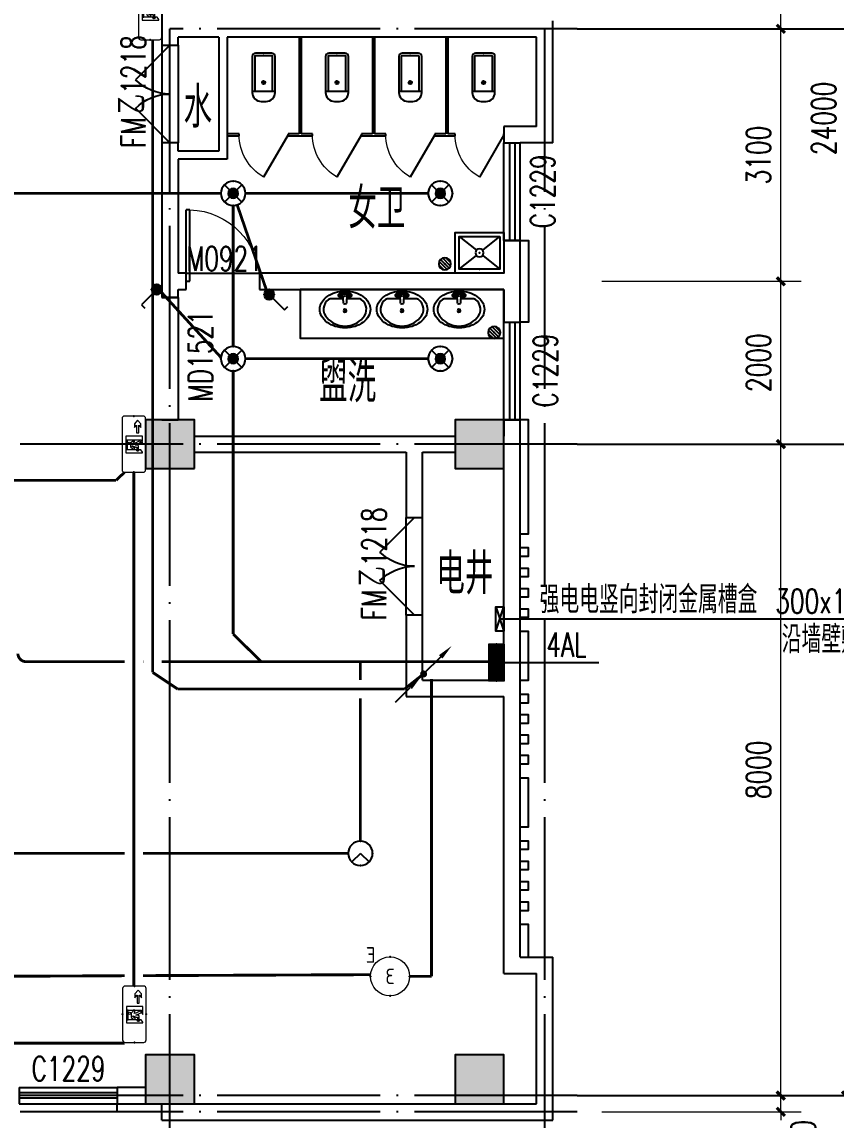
# Model space of a CAD drawing. Extents: x -124594 to 516503, y -3148 to 203159.
# Drawn here: x 310041 to 320035, y 94491 to 107976 of the extents above; entities that cross this region are included whole.
import ezdxf
from ezdxf.enums import TextEntityAlignment as Align

# ---------------------------------------------------------------- set-up
doc = ezdxf.new("R2010")
doc.units = 0
doc.header["$LTSCALE"] = 1000
doc.header["$MEASUREMENT"] = 0
doc.linetypes.add('DASH', pattern=[0.35, 0.25, -0.1])
doc.linetypes.add('DOTE', pattern=[2.42, 2, -0.2, 0.02, -0.2])
for name, color, linetype in [('AXIS', 3, 'Continuous'), ('COLUMN', 9, 'Continuous'), ('DIM-箱柜', 3, 'Continuous'), ('DOOR_FIRE', 4, 'Continuous'), ('DOOR_FIRE_TEXT', 7, 'Continuous'), ('EQUIP-消防', 3, 'Continuous'), ('EQUIP-照明', 3, 'Continuous'), ('EQUIP-箱柜', 3, 'Continuous'), ('J-AXIS-轴线', 1, 'DOTE'), ('J-DOOR-窗', 8, 'Continuous'), ('J-DOOR-门', 8, 'Continuous'), ('J-FLOR-洞口', 4, 'Continuous'), ('J-FURN-厨卫', 253, 'Continuous'), ('J-WALL-墙体', 2, 'Continuous'), ('LATRINE', 8, 'Continuous'), ('LWIRE', 4, 'Continuous'), ('PUB_HATCH', 8, 'Continuous'), ('PUB_TEXT', 7, 'Continuous'), ('TEL_LEAD', 3, 'Continuous'), ('TEL_TEXT', 7, 'Continuous'), ('WINDOW_TEXT', 7, 'Continuous'), ('WIRE-应急', 1, 'DASH'), ('WIRE-照明', 1, 'Continuous'), ('装饰柱', 7, 'Continuous')]:
    doc.layers.add(name, color=color, linetype=linetype)
doc.layers.add('建筑底图', color=8, linetype='Continuous', lineweight=5)
doc.styles.add('_TCH_DIM', font='SIMPLEX', dxfattribs={"bigfont": 'GBCBIG'})
doc.styles.add('_TCH_DIM_T3', font='SIMPLEX', dxfattribs={"width": 0.705882, "bigfont": 'GBCBIG'})
doc.styles.add('_TCH_WINDOW', font='SIMPLEX', dxfattribs={"height": 3.5, "bigfont": 'GBCBIG'})
doc.styles.add('_TEL_ATTDEF', font='GBENOR', dxfattribs={"width": 0.8, "height": 3, "bigfont": 'GBCBIG'})
doc.styles.add('_TEL_DIM', font='SIMPLEX', dxfattribs={"width": 0.8, "height": 3.5, "bigfont": 'HZTXT'})
doc.styles.add('HZ', font='simplex.shx', dxfattribs={"width": 0.7, "bigfont": 'hztxt.shx'})
doc.styles.get("Standard").update_dxf_attribs({"font": 'gbenor.shx', "bigfont": 'gbcbig.shx'})
doc.dimstyles.new('_TCH_ARCH&&100', dxfattribs={"dimtxt": 297.5, "dimasz": 100, "dimexe": 250, "dimexo": 300, "dimgap": 126.25, "dimtad": 1, "dimdec": 0, "dimzin": 0, "dimdsep": 46, "dimtxsty": '_TCH_DIM_T3', "dimblk": 'ARCHTICK', "dimcen": 0.09, "dimclrt": 7, "dimazin": 2, "dimtfac": 1, "dimtdec": 0, "dimtix": 1, "dimtmove": 2, "dimatfit": 3, "dimfxl": 1, "dimtolj": 1, "dimtzin": 0, "dimarcsym": 0})

# ---------------------------------------------------------------- blocks, each defined once
blk = doc.blocks.new('$DorLib2D$00000116')
at = {"color": 0}
for p, q in [((-0.5, 0), (-0.146, 0.354)), ((0.5, 0), (0.146, 0.354))]:
    blk.add_line(p, q, dxfattribs=at)
for centre, start, end in [((-0.5, 0), 0, 45), ((0.5, 0), 135, 180)]:
    blk.add_arc(centre, 0.5, start, end, dxfattribs=at)
blk = doc.blocks.new('_ArchTick')
at = {"color": 0, "linetype": 'ByBlock', "const_width": 0.4}
blk.add_lwpolyline([(-0.5, -0.5), (0.5, 0.5)], dxfattribs=at)
blk = doc.blocks.new('*D232')
at = {"layer": 'AXIS', "color": 0, "lineweight": -2, "transparency": 16777216}
for p, q in [((317158, 118791), (320408, 118791)), ((320158, 94791), (320158, 118791)), ((317158, 94791), (320408, 94791))]:
    blk.add_line(p, q, dxfattribs=at)
at = {"layer": 'Defpoints', "color": 0, "transparency": 16777216}
for p in [(316858, 118791), (320158, 118791), (316858, 94791)]:
    blk.add_point(p, dxfattribs=at)
at = {"layer": 'AXIS', "color": 0, "lineweight": -2, "transparency": 16777216, "xscale": 100, "yscale": 100, "zscale": 100}
for p, rotation in [((320158, 118791), 90), ((320158, 94791), 270)]:
    blk.add_blockref('_ArchTick', p, dxfattribs=dict(at, rotation=rotation))
at = {"layer": 'AXIS', "color": 7, "transparency": 16777216, "insert": (319883, 106791), "char_height": 297.5, "attachment_point": 5, "rotation": 90, "style": '_TCH_DIM_T3'}
blk.add_mtext('\\A1;24000', dxfattribs=at)
blk = doc.blocks.new('*D233')
at = {"layer": 'AXIS', "color": 0, "lineweight": -2, "transparency": 16777216}
for p, q in [((319358, 94791), (319358, 94891)), ((317158, 94791), (319608, 94791)), ((319358, 94591), (319358, 94791)), ((317158, 94591), (319608, 94591)), ((319358, 94591), (319358, 94491))]:
    blk.add_line(p, q, dxfattribs=at)
at = {"layer": 'Defpoints', "color": 0, "transparency": 16777216}
for p in [(316858, 94791), (319358, 94791), (316858, 94591)]:
    blk.add_point(p, dxfattribs=at)
at = {"layer": 'AXIS', "color": 0, "lineweight": -2, "transparency": 16777216, "xscale": 100, "yscale": 100, "zscale": 100}
for p, rotation in [((319358, 94791), 270), ((319358, 94591), 90)]:
    blk.add_blockref('_ArchTick', p, dxfattribs=dict(at, rotation=rotation))
at = {"layer": 'AXIS', "color": 7, "transparency": 16777216, "insert": (319633, 94221), "char_height": 297.5, "attachment_point": 5, "rotation": 90, "style": '_TCH_DIM_T3'}
blk.add_mtext('\\A1;200', dxfattribs=at)
blk = doc.blocks.new('*D234')
at = {"layer": 'AXIS', "color": 0, "lineweight": -2, "transparency": 16777216}
for p, q in [((317158, 102791), (319608, 102791)), ((319358, 94791), (319358, 102791)), ((317158, 94791), (319608, 94791))]:
    blk.add_line(p, q, dxfattribs=at)
at = {"layer": 'Defpoints', "color": 0, "transparency": 16777216}
for p in [(316858, 102791), (319358, 102791), (316858, 94791)]:
    blk.add_point(p, dxfattribs=at)
at = {"layer": 'AXIS', "color": 0, "lineweight": -2, "transparency": 16777216, "xscale": 100, "yscale": 100, "zscale": 100}
for p, rotation in [((319358, 102791), 90), ((319358, 94791), 270)]:
    blk.add_blockref('_ArchTick', p, dxfattribs=dict(at, rotation=rotation))
at = {"layer": 'AXIS', "color": 7, "transparency": 16777216, "insert": (319083, 98791), "char_height": 297.5, "attachment_point": 5, "rotation": 90, "style": '_TCH_DIM_T3'}
blk.add_mtext('\\A1;8000', dxfattribs=at)
blk = doc.blocks.new('*D235')
at = {"layer": 'AXIS', "color": 0, "lineweight": -2, "transparency": 16777216}
for p, q in [((317158, 104791), (319608, 104791)), ((319358, 102791), (319358, 104791)), ((317158, 102791), (319608, 102791))]:
    blk.add_line(p, q, dxfattribs=at)
at = {"layer": 'Defpoints', "color": 0, "transparency": 16777216}
for p in [(316858, 104791), (319358, 104791), (316858, 102791)]:
    blk.add_point(p, dxfattribs=at)
at = {"layer": 'AXIS', "color": 0, "lineweight": -2, "transparency": 16777216, "xscale": 100, "yscale": 100, "zscale": 100}
for p, rotation in [((319358, 104791), 90), ((319358, 102791), 270)]:
    blk.add_blockref('_ArchTick', p, dxfattribs=dict(at, rotation=rotation))
at = {"layer": 'AXIS', "color": 7, "transparency": 16777216, "insert": (319083, 103791), "char_height": 297.5, "attachment_point": 5, "rotation": 90, "style": '_TCH_DIM_T3'}
blk.add_mtext('\\A1;2000', dxfattribs=at)
blk = doc.blocks.new('*D236')
at = {"layer": 'AXIS', "color": 0, "lineweight": -2, "transparency": 16777216}
for p, q in [((317158, 107891), (319608, 107891)), ((319358, 104791), (319358, 107891)), ((317158, 104791), (319608, 104791))]:
    blk.add_line(p, q, dxfattribs=at)
at = {"layer": 'Defpoints', "color": 0, "transparency": 16777216}
for p in [(316858, 107891), (319358, 107891), (316858, 104791)]:
    blk.add_point(p, dxfattribs=at)
at = {"layer": 'AXIS', "color": 0, "lineweight": -2, "transparency": 16777216, "xscale": 100, "yscale": 100, "zscale": 100}
for p, rotation in [((319358, 107891), 90), ((319358, 104791), 270)]:
    blk.add_blockref('_ArchTick', p, dxfattribs=dict(at, rotation=rotation))
at = {"layer": 'AXIS', "color": 7, "transparency": 16777216, "insert": (319083, 106341), "char_height": 297.5, "attachment_point": 5, "rotation": 90, "style": '_TCH_DIM_T3'}
blk.add_mtext('\\A1;3100', dxfattribs=at)
blk = doc.blocks.new('*D237')
at = {"layer": 'AXIS', "color": 0, "lineweight": -2, "transparency": 16777216}
for p, q in [((317158, 110791), (319608, 110791)), ((319358, 107891), (319358, 110791)), ((317158, 107891), (319608, 107891))]:
    blk.add_line(p, q, dxfattribs=at)
at = {"layer": 'Defpoints', "color": 0, "transparency": 16777216}
for p in [(316858, 110791), (319358, 110791), (316858, 107891)]:
    blk.add_point(p, dxfattribs=at)
at = {"layer": 'AXIS', "color": 0, "lineweight": -2, "transparency": 16777216, "xscale": 100, "yscale": 100, "zscale": 100}
for p, rotation in [((319358, 110791), 90), ((319358, 107891), 270)]:
    blk.add_blockref('_ArchTick', p, dxfattribs=dict(at, rotation=rotation))
at = {"layer": 'AXIS', "color": 7, "transparency": 16777216, "insert": (319083, 109341), "char_height": 297.5, "attachment_point": 5, "rotation": 90, "style": '_TCH_DIM_T3'}
blk.add_mtext('\\A1;2900', dxfattribs=at)
blk = doc.blocks.new('$TCHSYS$WIN2D')
for p, q in [((-0.5, 0.5), (0.5, 0.5)), ((-0.5, 0.5), (-0.5, -0.5)), ((0.5, 0.5), (0.5, -0.5)), ((0.5, 0.167), (-0.5, 0.167)), ((0.5, -0.167), (-0.5, -0.167)), ((-0.5, -0.5), (0.5, -0.5))]:
    blk.add_line(p, q)
blk = doc.blocks.new('$DorLib2D$00000001')
for p, q in [((0.45, 0.975), (0.5, 0.975)), ((0.45, 0), (0.45, 0.975)), ((0.5, 0), (0.5, 0.975)), ((0.5, 0), (0.45, 0))]:
    blk.add_line(p, q)
at = {"lineweight": 13}
blk.add_arc((0.475, 0), 0.975, 91.4693, 180, dxfattribs=at)
blk = doc.blocks.new('$lvtry$00000196')
at = {"color": 0}
for points in [[(219, -385, 0.106486), (289, -308, 0.130324), (310, -225, 0.130324), (289, -143, 0.106486), (219, -66, 0.084172), (123, -18, 0.073176), (0, 0, 0.073176), (-123, -18, 0.084172), (-219, -66, 0.106486), (-289, -143, 0.130324), (-310, -225, 0.130324), (-289, -308, 0.106486), (-219, -385, 0.084172), (-123, -433, 0.073176), (0, -451, 0.073176), (123, -433, 0.084172)], [(-22, -44), (-17, -142, 1), (21, -142), (26, -44, 0.493794)]]:
    blk.add_lwpolyline(points, format="xyb", close=True, dxfattribs=at)
for points in [[(-218, -329, -0.467303), (-199, -103, -0.154885), (-179, -96), (-17, -96, -0.154885)], [(21, -96), (183, -96, -0.154885), (203, -103, -0.467303), (222, -329, -0.210278), (2, -430, -0.210278), (-218, -329, -0.467303)]]:
    blk.add_lwpolyline(points, format="xyb", dxfattribs=at)
for points in [[(-52, -25), (56, -25)], [(-52, -78), (-20, -78)], [(24, -78), (56, -78)]]:
    blk.add_lwpolyline(points, dxfattribs=at)
for centre, radius in [((-52, -52), 19.4), ((-52, -52), 12.6), ((56, -52), 19.4), ((56, -52), 12.6), ((2, -241), 19.7), ((2, -241), 14.7)]:
    blk.add_circle(centre, radius, dxfattribs=at)
for centre, start, end in [((-52, -52), 90, 270), ((56, -52), 270, 90)]:
    blk.add_arc(centre, 26.5, start, end, dxfattribs=at)
for p in [(2, -62), (2, -241)]:
    blk.add_point(p, dxfattribs=at)
blk = doc.blocks.new('$lvtry$00000171')
for p, q in [((-74, 11), (-11, 74)), ((-70, -27), (27, 70)), ((-53, -53), (53, 53)), ((-27, -70), (70, 27)), ((11, -74), (74, -11))]:
    blk.add_line(p, q)
blk.add_circle((0, 0), 75)
blk.add_point((0, 0))
blk = doc.blocks.new('$lvtry$00000191')
at = {"color": 0}
for p, q in [((-250, -50, 0), (-39, -219, 0)), ((39, -219, 0), (250, -50, 0)), ((-250, -450, 0), (-39, -281, 0)), ((39, -281, 0), (250, -450, 0))]:
    blk.add_line(p, q, dxfattribs=at)
at = {"color": 0, "elevation": 0}
for points in [[(300, -500), (300, 0), (-300, 0), (-300, -500)], [(250, -450), (250, -50), (-250, -50), (-250, -450)]]:
    blk.add_lwpolyline(points, close=True, dxfattribs=at)
at = {"color": 0}
blk.add_circle((0, -250, 0), 50, dxfattribs=at)
for p in [(0, -50, 0), (0, -250, 0)]:
    blk.add_point(p, dxfattribs=at)
blk = doc.blocks.new('_FZH')
blk.add_lwpolyline([(-0.5, -0.5), (0.5, -0.5), (0.5, 0.5), (-0.5, 0.5)], close=True)
at = {"layer": 'PUB_HATCH'}
blk.add_solid([(-0.5, -0.5), (0.5, -0.5), (-0.5, 0.5), (0.5, 0.5)], dxfattribs=at)
blk = doc.blocks.new('$lvtry$00000202')
at = {"color": 0}
for p, q in [((-110, -40, 0), (-110, -470, 0)), ((100, -30, 0), (-100, -30, 0)), ((110, -470, 0), (110, -40, 0)), ((140, -470, 0), (-140, -470, 0))]:
    blk.add_line(p, q, dxfattribs=at)
at = {"color": 0, "elevation": 0}
blk.add_lwpolyline([(140, -40, 0.414214), (100, 0), (-100, 0, 0.414214), (-140, -40), (-140, -480, 0.414214), (-30, -590), (30, -590, 0.414214), (140, -480)], format="xyb", close=True, dxfattribs=at)
at = {"color": 0}
blk.add_circle((0, -359, 0), 20, dxfattribs=at)
for centre, start, end in [((-100, -40, 0), 90, 180), ((100, -40, 0), 0, 90)]:
    blk.add_arc(centre, 10, start, end, dxfattribs=at)
for p in [(0, 0, 0), (0, -359, 0)]:
    blk.add_point(p, dxfattribs=at)
blk = doc.blocks.new('$TCHSYS$APDOOR2D')
blk.add_line((0.5, 0), (0, 0.866))
at = {"lineweight": 13}
blk.add_arc((0.5, 0), 1, 120, 180, dxfattribs=at)
blk = doc.blocks.new('竖向桥架')
for p, q in [((422322, -268675), (422622, -268775)), ((422622, -268675), (422322, -268775))]:
    blk.add_line(p, q)
blk.add_lwpolyline([(422322, -268775), (422622, -268775), (422622, -268675), (422322, -268675)], close=True)
blk = doc.blocks.new('*X21')
at = {"color": 0}
for p, q in [((-250, 33), (-83, 200)), ((-250, 68), (-118, 200)), ((-250, 104), (-154, 200)), ((-250, 139), (-189, 200)), ((-250, 174), (-224, 200)), ((-247, 0), (-47, 200)), ((-212, 0), (-12, 200)), ((-177, 0), (23, 200)), ((-141, 0), (59, 200)), ((-106, 0), (94, 200)), ((-71, 0), (129, 200)), ((-35, 0), (165, 200)), ((0, 0), (200, 200)), ((35, 0), (235, 200)), ((71, 0), (250, 179)), ((106, 0), (250, 144)), ((141, 0), (250, 109)), ((177, 0), (250, 73)), ((212, 0), (250, 38)), ((247, 0), (250, 3))]:
    blk.add_line(p, q, dxfattribs=at)
blk = doc.blocks.new('$equip$00002943')
for p, q in [((-0.75, 0.6), (-0.75, 0)), ((0.75, 0.6), (-0.75, 0.6)), ((0.75, 0), (0.75, 0.6)), ((-0.75, 0), (0.75, 0))]:
    blk.add_line(p, q)
for points, const_width in [([(-0.75, 0.3), (0.75, 0.3)], 0.6), ([(-0.75, 0.6), (-0.75, 0), (0.75, 0), (0.75, 0.6), (-0.75, 0.6), (-0.75, 0)], 0.0667)]:
    blk.add_lwpolyline(points, dxfattribs=dict(const_width=const_width))
for p in [(0, 0.6), (-0.75, 0.3), (0, 0), (0.75, 0.3)]:
    blk.add_point(p)
at = {"xscale": 0.00300000000061118, "yscale": 0.00300000000061118, "zscale": 0.00300000000061118}
blk.add_blockref('*X21', (0, 0), dxfattribs=at)
at = {"color": 7, "style": '_TEL_DIM', "flags": 1}
for tag in ['A', 'REMARK']:
    blk.add_attdef(tag, text='', height=0.00002, dxfattribs=at).set_placement((0, 0), align=Align.MIDDLE_CENTER)
blk = doc.blocks.new('$equip_U$00000139(cyquan-PC)')
at = {"lineweight": 0}
blk.add_lwpolyline([(-0.5, 0, 1), (0.5, 0, 1), (-0.5, 0, 0.911406)], format="xyb", dxfattribs=at)
for p in [(0, 0.5), (-0.5, 0), (0.5, 0), (0, -0.5)]:
    blk.add_point(p)
at = {"color": 7, "lineweight": 0, "style": '_TEL_DIM'}
blk.add_attdef('E', text='', height=0.4, dxfattribs=at).set_placement((0.497, 0.549), align=Align.MIDDLE_CENTER)
at = {"color": 7, "style": '_TEL_DIM'}
blk.add_attdef('$TEXT$', text='', height=0.4, dxfattribs=at).set_placement((0, 0), align=Align.MIDDLE_CENTER)
at = {"color": 7, "style": '_TEL_DIM', "flags": 1}
for tag in ['A', 'REMARK']:
    blk.add_attdef(tag, text='', height=0.00002, dxfattribs=at).set_placement((0, 0), align=Align.MIDDLE_CENTER)
blk = doc.blocks.new('$equip_U$00000081(OW7S4Z35Z8O8O2W)')
ref = blk.add_blockref('$equip_U$00000139(cyquan-PC)', (0, 0), dxfattribs=dict(xscale=1.59999999999984, yscale=1.59999999999984, zscale=1.59999999999984))
ref.add_attrib('E', 'E', dxfattribs={"color": 7, "lineweight": 0, "height": 0.64, "style": '_TEL_ATTDEF'}).set_placement((0.796, 0.878), align=Align.MIDDLE_CENTER)
ref.add_attrib('$TEXT$', '3', dxfattribs={"color": 7, "height": 0.64, "style": '_TEL_ATTDEF'}).set_placement((0, 0), align=Align.MIDDLE_CENTER)
at = {"color": 7, "style": '_TEL_DIM', "flags": 1}
blk.add_attdef('A', text='', height=0.0000333, dxfattribs=at).set_placement((0, 0), align=Align.MIDDLE_CENTER)
blk = doc.blocks.new('$equip_U$00000090(cyquan-PC)')
at = {"lineweight": 0}
blk.add_lwpolyline([(-0.658, 0), (0.658, 0, 0.414214), (0.72, 0.062), (0.72, 0.538, 0.414213), (0.658, 0.6), (-0.658, 0.6, 0.414214), (-0.72, 0.538, 0), (-0.72, 0.062, 0.414245), (-0.658, 0, 18481.445439)], format="xyb", dxfattribs=at)
for points in [[(-0.22, 0.08), (-0.204, 0.08), (-0.145, 0.122), (-0.145, 0.172), (-0.153, 0.172, -1), (-0.153, 0.231), (-0.145, 0.231), (-0.145, 0.499, 0.414214), (-0.147, 0.501), (-0.22, 0.501)], [(0.104, 0.325, 0.414214), (0.102, 0.327), (0.075, 0.327), (0.034, 0.375, 0.221695), (0.018, 0.383), (-0.073, 0.383, 0.235469), (-0.08, 0.379), (-0.132, 0.31, 1), (-0.098, 0.286), (-0.057, 0.341), (-0.046, 0.341, -0.542956), (-0.042, 0.335), (-0.07, 0.271, 0.096289), (-0.073, 0.258), (-0.074, 0.223), (-0.153, 0.223, 1), (-0.153, 0.181), (-0.05, 0.181, 0.404026), (-0.029, 0.201), (-0.027, 0.258, -0.774283), (-0.023, 0.259), (0.039, 0.138, 1), (0.08, 0.159), (0.019, 0.279), (0.031, 0.308, -0.554309), (0.038, 0.309), (0.057, 0.287, 0.221695), (0.062, 0.285), (0.102, 0.285, 0.414214), (0.104, 0.287)], [(0.102, 0.459, 0.414214), (0.104, 0.461), (0.104, 0.499, 0.414214), (0.102, 0.501), (-0.138, 0.501, 0.414214), (-0.14, 0.499), (-0.14, 0.461, 0.414214), (-0.138, 0.459)], [(0.108, 0.499), (0.108, 0.122), (0.066, 0.08), (0.201, 0.08), (0.201, 0.501), (0.11, 0.501, 0.414214)], [(0.519, 0.119), (0.618, 0.201), (0.519, 0.284), (0.423, 0.284), (0.484, 0.233, -0.700208), (0.483, 0.229), (0.287, 0.229), (0.287, 0.174), (0.483, 0.174, -0.700208), (0.484, 0.17), (0.423, 0.119)], [(-0.01, 0.08), (0.055, 0.08, 0.912194), (0.025, 0.109)]]:
    blk.add_lwpolyline(points, format="xyb", close=True, dxfattribs=at)
blk.add_circle((0.024, 0.421), 0.0295, dxfattribs=at)
for p in [(0, 0.6), (-0.72, 0.3), (0.72, 0.3), (0, 0)]:
    blk.add_point(p)
at = {"color": 7, "style": '_TEL_DIM', "flags": 1}
for tag in ['A', 'REMARK']:
    blk.add_attdef(tag, text='', height=0.00002, dxfattribs=at).set_placement((0, 0), align=Align.MIDDLE_CENTER)
blk = doc.blocks.new('$equip_U$00000079(OW7S4Z35Z8O8O2W)')
at = {"xscale": -1.59999999999984, "yscale": 1.59999999999984, "zscale": 1.59999999999984}
blk.add_blockref('$equip_U$00000090(cyquan-PC)', (0, 0), dxfattribs=at)
at = {"color": 7, "style": '_TEL_DIM', "flags": 1}
blk.add_attdef('A', text='', height=0.0000333, dxfattribs=at).set_placement((0, 0), align=Align.MIDDLE_CENTER)
blk = doc.blocks.new('$equip$00002828')
for p, q in [((0.354, 0.354), (-0.354, -0.354)), ((-0.354, 0.354), (0.354, -0.354))]:
    blk.add_line(p, q)
at = {"const_width": 0.0667}
blk.add_lwpolyline([(0.5, 0, -1), (-0.5, 0, -1), (0.5, 0, 1)], format="xyb", dxfattribs=at)
for radius in [0.5, 0.2]:
    blk.add_circle((0, 0), radius)
for p in [(0, 0.5), (-0.5, 0), (0.5, 0), (0, -0.5)]:
    blk.add_point(p)
for points in [[(-0.173, 0.1), (0.173, 0.1), (-0.2, 0), (0.2, 0)], [(-0.173, -0.1), (0.173, -0.1), (-0.2, 0), (0.2, 0)], [(-0.1, 0.173), (0.1, 0.173), (-0.173, 0.1), (0.173, 0.1)], [(0, 0.2), (0, 0.2), (-0.1, 0.173), (0.1, 0.173)], [(-0.1, -0.173), (0.1, -0.173), (-0.173, -0.1), (0.173, -0.1)], [(0, -0.2), (0, -0.2), (-0.1, -0.173), (0.1, -0.173)]]:
    blk.add_solid(points)
at = {"color": 7, "style": '_TEL_DIM', "flags": 1}
for tag in ['A', 'REMARK']:
    blk.add_attdef(tag, text='', height=0.00002, dxfattribs=at).set_placement((0, 0), align=Align.MIDDLE_CENTER)
blk = doc.blocks.new('$equip$00001962')
for p, q in [((0.147, 0.356), (0.625, 0.833)), ((0.625, 0.833), (0.766, 0.692))]:
    blk.add_line(p, q)
blk.add_circle((0, 0.208), 0.208)
for p in [(-0.208, 0.208), (0, 0.417), (0, 0), (0.208, 0.208)]:
    blk.add_point(p)
for points in [[(-0.18, 0.313), (0.18, 0.313), (-0.208, 0.208), (0.208, 0.208)], [(-0.18, 0.104), (0.18, 0.104), (-0.208, 0.208), (0.208, 0.208)], [(-0.104, 0.389), (0.104, 0.389), (-0.18, 0.313), (0.18, 0.313)], [(-0.104, 0.028), (0.104, 0.028), (-0.18, 0.104), (0.18, 0.104)], [(0, 0.417), (0, 0.417), (-0.104, 0.389), (0.104, 0.389)], [(0, 0), (0, 0), (-0.104, 0.028), (0.104, 0.028)]]:
    blk.add_solid(points)
at = {"layer": 'TEL_TEXT', "style": '_TEL_DIM', "flags": 1}
blk.add_attdef('A', text='', height=0.00002, dxfattribs=at).set_placement((0, 0), align=Align.MIDDLE_CENTER)
blk = doc.blocks.new('$equip$00002831')
for q in [(-0.354, -0.354), (0.354, -0.354)]:
    blk.add_line((0, 0), q)
at = {"const_width": 0.0667}
blk.add_lwpolyline([(0.5, 0, 1), (-0.5, 0, 1), (0.5, 0, -2.700563)], format="xyb", dxfattribs=at)
blk.add_circle((0, 0), 0.5)
for p in [(0, 0.5), (-0.5, 0), (0.5, 0), (0, -0.5)]:
    blk.add_point(p)
at = {"color": 7, "style": '_TEL_DIM', "flags": 1}
for tag in ['A', 'REMARK']:
    blk.add_attdef(tag, text='', height=0.00002, dxfattribs=at).set_placement((0, 0), align=Align.MIDDLE_CENTER)
blk = doc.blocks.new('$TelecSys$00000081')
for p, q in [((0.104, 0.104), (0.104, 0.104)), ((-0.104, -0.104), (-0.104, -0.104)), ((-1.15, -1.15), (-0.55, -0.55))]:
    blk.add_line(p, q)
at = {"const_width": 0.142}
blk.add_lwpolyline([(0.071, 0, 1), (-0.071, 0, 1)], format="xyb", close=True, dxfattribs=at)
blk.add_solid([(-0.62, -0.48), (-0.48, -0.62), (-0.1, -0.1)])
at = {"width": 0.8, "flags": 9}
blk.add_attdef('A', (0, 0), '', height=0.00002, rotation=180, dxfattribs=at)
blk = doc.blocks.new('$TelecSys$00000079')
for p, q in [((0.7, 0.7), (0, 0)), ((0.104, 0.104), (0.104, 0.104)), ((-0.104, -0.104), (-0.104, -0.104))]:
    blk.add_line(p, q)
at = {"const_width": 0.142}
blk.add_lwpolyline([(-0.071, 0, 1), (0.071, 0, 1)], format="xyb", close=True, dxfattribs=at)
blk.add_solid([(0.63, 0.77), (0.77, 0.63), (1.15, 1.15)])
at = {"width": 0.8, "flags": 9}
blk.add_attdef('A', (0, 0), '', height=0.00002, dxfattribs=at)
blk = doc.blocks.new('HASGGEWS')
at = {"layer": 'AXIS', "color": 8}
for p, q in [((316858.3, 107890.8), (320858.3, 107890.8)), ((316858.3, 102790.8), (320858.3, 102790.8)), ((316858.3, 94790.8), (320858.3, 94790.8))]:
    blk.add_line(p, q, dxfattribs=at)
at = {"layer": 'DOOR_FIRE', "color": 8}
for p, q in [((314758.3, 100690.8, 300), (314758.3, 101890.8, 300)), ((314958.3, 100690.8, 300), (314958.3, 101890.8, 300))]:
    blk.add_line(p, q, dxfattribs=at)
at = {"layer": 'J-AXIS-轴线', "color": 8}
for p, q in [((311858.3, 93790.8), (311858.3, 119790.8)), ((316858.3, 107890.8), (311858.3, 107890.8)), ((316458.3, 93790.8), (316458.3, 107890.8)), ((316858.3, 102790.8), (268358.3, 102790.8)), ((316858.3, 94790.8), (268358.3, 94790.8)), ((316858.3, 94590.8), (268358.3, 94590.8))]:
    blk.add_line(p, q, dxfattribs=at)
at = {"layer": 'J-DOOR-窗', "color": 8}
for p, q in [((311758.3, 107690.8, 300), (311758.3, 106490.8, 300)), ((311958.3, 107690.8, 300), (311958.3, 106490.8, 300))]:
    blk.add_line(p, q, dxfattribs=at)
at = {"layer": 'J-DOOR-门', "color": 8}
blk.add_line((312058.3, 104890.8), (312958.3, 104890.8), dxfattribs=at)
at = {"layer": 'J-FLOR-洞口', "color": 8, "linetype": 'DASH'}
for p, q in [((311958.3, 104590.8), (311758.3, 104590.8)), ((311758.3, 103090.8), (311958.3, 103090.8))]:
    blk.add_line(p, q, dxfattribs=at)
at = {"layer": 'J-FLOR-洞口', "color": 8}
blk.add_line((311958.3, 104590.8), (311958.3, 103090.8), dxfattribs=at)
at = {"layer": 'J-FURN-厨卫', "color": 8}
blk.add_lwpolyline([(315958.3, 104690.8), (313458.3, 104690.8), (313458.3, 104090.8), (315958.3, 104090.8)], close=True, dxfattribs=at)
at = {"layer": 'J-WALL-墙体', "color": 8}
for p, q in [((311758.3, 108315.8), (311758.3, 107890.8)), ((311758.3, 107890.8), (311758.3, 107690.8)), ((316558.3, 106490.8), (316558.3, 107990.8)), ((311958.3, 107690.8), (311958.3, 107790.8)), ((312458.3, 107790.8), (311958.3, 107790.8)), ((312458.3, 107790.8), (312458.3, 106390.8)), ((316058.3, 107790.8), (312558.3, 107790.8)), ((312558.3, 107790.8), (312558.3, 106290.8)), ((316358.3, 107790.8), (316058.3, 107790.8)), ((316358.3, 106690.8), (316358.3, 107790.8)), ((311758.3, 107690.8), (311958.3, 107690.8)), ((316358.3, 106690.8), (315958.3, 106690.8)), ((315958.3, 106690.8), (315958.3, 106490.8)), ((311958.3, 106490.8), (311758.3, 106490.8)), ((311758.3, 106490.8), (311758.3, 106390.8)), ((311958.3, 106390.8), (311958.3, 106490.8)), ((315958.3, 106490.8), (316158.3, 106490.8)), ((316558.3, 106490.8), (316158.3, 106490.8)), ((311758.3, 106390.8), (311758.3, 104790.8)), ((312458.3, 106390.8), (311958.3, 106390.8)), ((312558.3, 106290.8), (311958.3, 106290.8)), ((311958.3, 106290.8), (311958.3, 104890.8)), ((316158.3, 105290.8), (315958.3, 105290.8)), ((315958.3, 105290.8), (315958.3, 104890.8)), ((316158.3, 104790.8), (316158.3, 105290.8)), ((311758.3, 104790.8), (311758.3, 104590.8)), ((312058.3, 104890.8), (311958.3, 104890.8)), ((312058.3, 104690.8), (312058.3, 104890.8)), ((315958.3, 104890.8), (312958.3, 104890.8)), ((312958.3, 104890.8), (312958.3, 104690.8)), ((316158.3, 104290.8), (316158.3, 104790.8)), ((311958.3, 104690.8), (312058.3, 104690.8)), ((311958.3, 104590.8), (311958.3, 104690.8)), ((312958.3, 104690.8), (315958.3, 104690.8)), ((315958.3, 104690.8), (315958.3, 104290.8)), ((311758.3, 104590.8), (311958.3, 104590.8)), ((315958.3, 104290.8), (316158.3, 104290.8)), ((316158.3, 103090.8), (315958.3, 103090.8)), ((315958.3, 103090.8), (315958.3, 102890.8)), ((316158.3, 102790.8), (316158.3, 103090.8)), ((312158.3, 102890.8), (314858.3, 102890.8)), ((314858.3, 102890.8), (315358.3, 102890.8)), ((316158.3, 99790.8), (316158.3, 102790.8)), ((312158.3, 102690.8), (314758.3, 102690.8)), ((314758.3, 102690.8), (314758.3, 101890.8)), ((314958.3, 101890.8), (314958.3, 102690.8)), ((314958.3, 102690.8), (315358.3, 102690.8)), ((315958.3, 99890.8), (315958.3, 102690.8)), ((314758.3, 101890.8), (314958.3, 101890.8)), ((314958.3, 100690.8), (314758.3, 100690.8)), ((314758.3, 100690.8), (314758.3, 99690.8)), ((314958.3, 99890.8), (314958.3, 100690.8)), ((314958.3, 99890.8), (315958.3, 99890.8)), ((316158.3, 96490.8), (316158.3, 99790.8)), ((314758.3, 99690.8), (315958.3, 99690.8)), ((315958.3, 96290.8), (315958.3, 99690.8)), ((316158.3, 96490.8), (316558.3, 96490.8)), ((316558.3, 94490.8), (316558.3, 96490.8)), ((315958.3, 96290.8), (316358.3, 96290.8)), ((316358.3, 94690.8), (316358.3, 96290.8)), ((311558.3, 94890.8), (311208.3, 94890.8)), ((311208.3, 94890.8), (311208.3, 94690.8)), ((311208.3, 94690.8), (311558.3, 94690.8)), ((311758.3, 94490.8), (311758.3, 94690.8)), ((311958.3, 94690.8), (316358.3, 94690.8)), ((311758.3, 94490.8), (316558.3, 94490.8))]:
    blk.add_line(p, q, dxfattribs=at)
at = {"layer": 'LATRINE', "color": 8}
for p, q in [((313445.8, 107790.8), (313445.8, 106603.3)), ((313470.8, 107790.8), (313445.8, 107790.8)), ((313470.8, 107790.8), (313470.8, 106603.3)), ((314345.8, 107790.8), (314345.8, 106603.3)), ((314370.8, 107790.8), (314345.8, 107790.8)), ((314370.8, 107790.8), (314370.8, 106603.3)), ((315245.8, 107790.8), (315245.8, 106603.3)), ((315270.8, 107790.8), (315245.8, 107790.8)), ((315270.8, 107790.8), (315270.8, 106603.3)), ((312708.3, 106603.3), (312558.3, 106603.3)), ((312558.3, 106603.3), (312558.3, 106578.3)), ((312558.3, 106578.3), (312708.3, 106578.3)), ((312708.3, 106578.3), (312708.3, 106603.3)), ((313445.8, 106603.3), (313308.3, 106603.3)), ((313308.3, 106603.3), (313308.3, 106578.3)), ((313308.3, 106578.3), (313458.3, 106578.3)), ((313458.3, 106578.3), (313608.3, 106578.3)), ((313608.3, 106603.3), (313470.8, 106603.3)), ((313608.3, 106578.3), (313608.3, 106603.3)), ((314345.8, 106603.3), (314208.3, 106603.3)), ((314208.3, 106603.3), (314208.3, 106578.3)), ((314208.3, 106578.3), (314358.3, 106578.3)), ((314358.3, 106578.3), (314508.3, 106578.3)), ((314508.3, 106603.3), (314370.8, 106603.3)), ((314508.3, 106578.3), (314508.3, 106603.3)), ((315245.8, 106603.3), (315108.3, 106603.3)), ((315108.3, 106603.3), (315108.3, 106578.3)), ((315108.3, 106578.3), (315258.3, 106578.3)), ((315258.3, 106578.3), (315358.3, 106578.3)), ((315358.3, 106603.3), (315270.8, 106603.3)), ((315358.3, 106578.3), (315358.3, 106603.3)), ((315958.3, 106578.3), (315958.3, 106603.3))]:
    blk.add_line(p, q, dxfattribs=at)
at = {"layer": '装饰柱', "color": 8}
for points in [[(316158.3, 105290.8), (316258.3, 105290.8), (316258.3, 104290.8), (316158.3, 104290.8)], [(316158.3, 101690.8), (316258.3, 101690.8), (316258.3, 103090.8), (316158.3, 103090.8)], [(316158.3, 101415.8), (316258.3, 101415.8), (316258.3, 101515.8), (316158.3, 101515.8)], [(316158.3, 101165.8), (316258.3, 101165.8), (316258.3, 101265.8), (316158.3, 101265.8)], [(316158.3, 100915.8), (316258.3, 100915.8), (316258.3, 101015.8), (316158.3, 101015.8)], [(316158.3, 100665.8), (316258.3, 100665.8), (316258.3, 100765.8), (316158.3, 100765.8)], [(316158.3, 99890.8), (316258.3, 99890.8), (316258.3, 100490.8), (316158.3, 100490.8)], [(316158.3, 99890.8), (316258.3, 99890.8), (316258.3, 100290.8), (316258.3, 100290.8)], [(316158.3, 99615.8), (316258.3, 99615.8), (316258.3, 99715.8), (316158.3, 99715.8)], [(316158.3, 99365.8), (316258.3, 99365.8), (316258.3, 99465.8), (316158.3, 99465.8)], [(316158.3, 99115.8), (316258.3, 99115.8), (316258.3, 99215.8), (316158.3, 99215.8)], [(316158.3, 98865.8), (316258.3, 98865.8), (316258.3, 98965.8), (316158.3, 98965.8)], [(316158.3, 98090.8), (316258.3, 98090.8), (316258.3, 98690.8), (316158.3, 98690.8)], [(316158.3, 97815.8), (316258.3, 97815.8), (316258.3, 97915.8), (316158.3, 97915.8)], [(316158.3, 97565.8), (316258.3, 97565.8), (316258.3, 97665.8), (316158.3, 97665.8)], [(316158.3, 97315.8), (316258.3, 97315.8), (316258.3, 97415.8), (316158.3, 97415.8)], [(316158.3, 97065.8), (316258.3, 97065.8), (316258.3, 97165.8), (316158.3, 97165.8)], [(316258.3, 96490.8), (316258.3, 96890.8), (316158.3, 96890.8)], [(311758.3, 94590.8), (311758.3, 94590.8), (311208.3, 94590.8), (311208.3, 94690.8)]]:
    blk.add_lwpolyline(points, dxfattribs=at)
at = {"layer": 'COLUMN', "color": 8, "xscale": 600, "yscale": 600, "zscale": 600, "rotation": 90}
for p in [(311858.3, 102790.8), (315658.3, 102790.8), (311858.3, 94990.8), (315658.3, 94990.8)]:
    blk.add_blockref('_FZH', p, dxfattribs=at)
at = {"layer": 'DOOR_FIRE', "color": 8, "xscale": -1200, "yscale": 1200, "zscale": 200, "rotation": 90}
blk.add_blockref('$DorLib2D$00000116', (314858.3, 101290.8), dxfattribs=at)
at = {"layer": 'J-DOOR-窗', "color": 8, "xscale": 1200, "yscale": -1200, "zscale": 200, "rotation": 270}
blk.add_blockref('$DorLib2D$00000116', (311858.3, 107090.8), dxfattribs=at)
at = {"layer": 'J-DOOR-窗', "color": 8}
ref = blk.add_blockref('$TCHSYS$WIN2D', (316058.3, 105890.8), dxfattribs=dict(at, xscale=1200, yscale=200, zscale=200, rotation=90))
ref.add_attrib('A', 'C1229', (316582.1, 105440.8), dxfattribs={"layer": 'WINDOW_TEXT', "color": 8, "height": 297.5, "rotation": 90, "style": '_TCH_WINDOW', "width": 0.705882})
ref = blk.add_blockref('$TCHSYS$WIN2D', (316058.3, 103690.8), dxfattribs=dict(at, xscale=1200, yscale=200, zscale=200, rotation=90))
ref.add_attrib('A', 'C1229', (316615.4, 103240.8), dxfattribs={"layer": 'WINDOW_TEXT', "color": 8, "height": 297.5, "rotation": 90, "style": '_TCH_WINDOW', "width": 0.705882})
ref = blk.add_blockref('$TCHSYS$WIN2D', (310608.3, 94790.8), dxfattribs=dict(at, xscale=1200, yscale=200, zscale=200))
ref.add_attrib('A', 'C1229', (310158.3, 94973.1), dxfattribs={"layer": 'WINDOW_TEXT', "color": 8, "height": 297.5, "style": '_TCH_WINDOW', "width": 0.705882})
at = {"layer": 'J-DOOR-门', "color": 8}
ref = blk.add_blockref('$DorLib2D$00000001', (312508.3, 104790.8), dxfattribs=dict(at, xscale=-900, yscale=900, zscale=200))
ref.add_attrib('A', 'M0921', (312063.3, 104921.4), dxfattribs={"layer": 'WINDOW_TEXT', "color": 8, "height": 297.5, "style": '_TCH_WINDOW', "width": 0.705882})
at = {"layer": 'J-FURN-厨卫', "color": 8}
for p in [(313008.3, 107590.8), (313908.3, 107590.8), (314808.3, 107590.8), (315708.3, 107590.8)]:
    blk.add_blockref('$lvtry$00000202', p, dxfattribs=at)
at = {"layer": 'J-FURN-厨卫', "color": 8, "yscale": -1}
blk.add_blockref('$lvtry$00000191', (315658.3, 104890.8), dxfattribs=at)
at = {"layer": 'J-FURN-厨卫', "color": 8, "yscale": -1, "rotation": 180}
for name, p in [('$lvtry$00000171', (315233.1, 105005.7)), ('$lvtry$00000196', (314008.3, 104670.8)), ('$lvtry$00000196', (314708.3, 104670.8)), ('$lvtry$00000196', (315408.3, 104670.8)), ('$lvtry$00000171', (315839.6, 104162.9))]:
    blk.add_blockref(name, p, dxfattribs=at)
at = {"layer": 'LATRINE', "color": 8, "xscale": 600, "yscale": -600, "zscale": 25}
for p in [(313008.3, 106590.8), (313908.3, 106590.8), (314808.3, 106590.8), (315658.3, 106590.8)]:
    blk.add_blockref('$TCHSYS$APDOOR2D', p, dxfattribs=at)
at = {"layer": 'DOOR_FIRE_TEXT', "color": 8, "style": '_TCH_WINDOW', "width": 0.705882}
for s, p in [('1218', (311557.6, 107093.7)), ('FM', (311557.6, 106427.9)), ('1218', (314513, 101293.7)), ('FM', (314513, 100627.9))]:
    blk.add_text(s, height=297.5, rotation=90, dxfattribs=at).set_placement(p)
at = {"layer": 'DOOR_FIRE_TEXT', "color": 8, "style": '_TCH_WINDOW'}
for p in [(311557.6, 106847.9), (314513, 101047.9)]:
    blk.add_text('乙', height=337.6, rotation=90, dxfattribs=at).set_placement(p)
at = {"layer": 'PUB_TEXT', "color": 8, "style": 'HZ', "width": 0.7}
for s, p in [('水', (312024.8, 106677.5)), ('女卫', (314048.5, 105436.6)), ('盥洗', (313690.1, 103304.4)), ('电井', (315128, 100949.5))]:
    blk.add_text(s, height=500, dxfattribs=at).set_placement(p)
at = {"layer": 'WINDOW_TEXT', "color": 8, "style": '_TCH_WINDOW', "width": 0.705882}
blk.add_text('MD1521', height=297.5, rotation=90, dxfattribs=at).set_placement((312382.1, 103310.8))
at = {"layer": 'AXIS', "color": 8}
for p1, p2, distance, picture, middle in [((316858.3, 94790.8), (316858.3, 118790.8), -3300, '*D232', (319883.3, 106790.8)), ((316858.3, 107890.8), (316858.3, 110790.8), -2500, '*D237', (319083.3, 109340.8)), ((316858.3, 104790.8), (316858.3, 107890.8), -2500, '*D236', (319083.3, 106340.8)), ((316858.3, 102790.8), (316858.3, 104790.8), -2500, '*D235', (319083.3, 103790.8)), ((316858.3, 94790.8), (316858.3, 102790.8), -2500, '*D234', (319083.3, 98790.8))]:
    dim = blk.add_aligned_dim(p1=p1, p2=p2, distance=distance, dimstyle='_TCH_ARCH&&100', dxfattribs=at)
    dim.commit()
    dim.dimension.update_dxf_attribs({"geometry": picture, "text_midpoint": middle})
dim = blk.add_linear_dim(base=(319358.3, 94790.8), p1=(316858.3, 94590.8), p2=(316858.3, 94790.8), angle=90, dimstyle='_TCH_ARCH&&100', dxfattribs=at)
dim.commit()
dim.dimension.update_dxf_attribs({"geometry": '*D233', "text_midpoint": (319633.3, 94220.8), "dimtype": 161})

msp = doc.modelspace()

# ---------------------------------------------------------------- linework, layer by layer
at = {"layer": 'DIM-箱柜'}
for p, q in [((315958, 100109), (316263, 100109)), ((316263, 100109), (317124, 100109))]:
    msp.add_line(p, q, dxfattribs=at)
at = {"layer": 'TEL_LEAD'}
for p, q in [((315908, 100644), (316349, 100644)), ((316349, 100644), (320664, 100644))]:
    msp.add_line(p, q, dxfattribs=at)
at = {"layer": 'WIRE-应急', "const_width": 35}
for points in [[(311646, 99988), (311646, 107758)], [(311196, 102347), (303704, 102347)], [(311300, 102445), (311196, 102347)], [(311414, 96136), (311414, 102445)], [(311952, 99784), (311646, 99988)], [(314972, 99969), (314738, 99784)], [(315069, 96255), (315069, 99909)], [(314738, 99784), (311952, 99784)], [(314321, 96276), (311527, 96264)], [(311302, 96263), (309800, 96256)], [(315069, 96255), (314800, 96255)], [(311301, 95435), (303704, 95435)]]:
    msp.add_lwpolyline(points, dxfattribs=at)
at = {"layer": 'WIRE-照明', "const_width": 35}
for points in [[(312484, 105871), (274316, 105871)], [(315027, 105871), (312784, 105871)], [(312634, 103990), (312634, 105721)], [(313043, 104682), (312683, 105730)], [(312484, 103856), (311750, 104660)], [(315027, 103840), (312784, 103840)], [(312634, 100460), (312634, 103690)], [(312977, 100120), (312634, 100460)], [(311302, 100120), (310091, 100120)], [(311533, 100120), (311527, 100120)], [(314196, 100120), (311758, 100120)], [(315778, 100120), (314196, 100120)], [(314196, 99896), (314196, 100120)], [(314196, 97916), (314196, 99671)], [(311302, 97766), (309673, 97766)], [(314046, 97766), (311527, 97766)]]:
    msp.add_lwpolyline(points, dxfattribs=at)
msp.add_lwpolyline([(310091, 100120, -0.414214), (309991, 100220)], format="xyb", dxfattribs=at)

# ---------------------------------------------------------------- block references
at = {"xscale": -1, "rotation": 90}
msp.add_blockref('竖向桥架', (47183, 523116), dxfattribs=at)
at = {"layer": 'EQUIP-消防', "xscale": -300, "yscale": 300, "zscale": 300, "rotation": 90}
for p in [(311758, 108103), (311558, 102791), (311565, 95790)]:
    msp.add_blockref('$equip_U$00000079(OW7S4Z35Z8O8O2W)', p, dxfattribs=at)
at = {"layer": 'EQUIP-消防', "xscale": -300, "yscale": 300, "zscale": 300}
msp.add_blockref('$equip_U$00000081(OW7S4Z35Z8O8O2W)', (314560, 96255), dxfattribs=at)
at = {"layer": 'EQUIP-照明', "xscale": -300, "yscale": 300, "zscale": 300}
for name, p in [('$equip$00002828', (312634, 105871)), ('$equip$00002828', (315177, 105871)), ('$equip$00002828', (312634, 103840)), ('$equip$00002828', (315177, 103840)), ('$equip$00002831', (314196, 97766))]:
    msp.add_blockref(name, p, dxfattribs=at)
for p, rotation in [((311758, 104691), 90.00000000000007), ((313075, 104691), 180)]:
    msp.add_blockref('$equip$00001962', p, dxfattribs=dict(at, rotation=rotation))
at = {"layer": 'EQUIP-箱柜', "xscale": -300, "yscale": 300, "zscale": 300, "rotation": 90.00000000000007}
msp.add_blockref('$equip$00002943', (315958, 100109), dxfattribs=at)
at = {"layer": 'LWIRE', "xscale": 300, "yscale": 300, "zscale": 300}
for name in ['$TelecSys$00000079', '$TelecSys$00000081']:
    msp.add_blockref(name, (314972, 99969), dxfattribs=at)
at = {"layer": '建筑底图'}
msp.add_blockref('HASGGEWS', (0, 0), dxfattribs=at)

# ---------------------------------------------------------------- texts
at = {"layer": 'DIM-箱柜', "color": 7, "style": '_TCH_DIM', "width": 0.705882}
msp.add_text('4AL', height=297.5, dxfattribs=at).set_placement((316479, 100179))
at = {"layer": 'TEL_LEAD', "color": 7, "style": '_TCH_DIM'}
for s, height, p in [('强电电竖向封闭金属槽盒', 337.59, (316396, 100714)), ('沿墙壁敷设', 337.6, (319368, 100224))]:
    msp.add_text(s, height=height, dxfattribs=at).set_placement(p)
at = {"layer": 'TEL_LEAD', "color": 7, "style": '_TCH_DIM', "width": 0.705882}
msp.add_text('300x100', height=297.5, dxfattribs=at).set_placement((319289, 100714))

doc.saveas('drawing.dxf')
